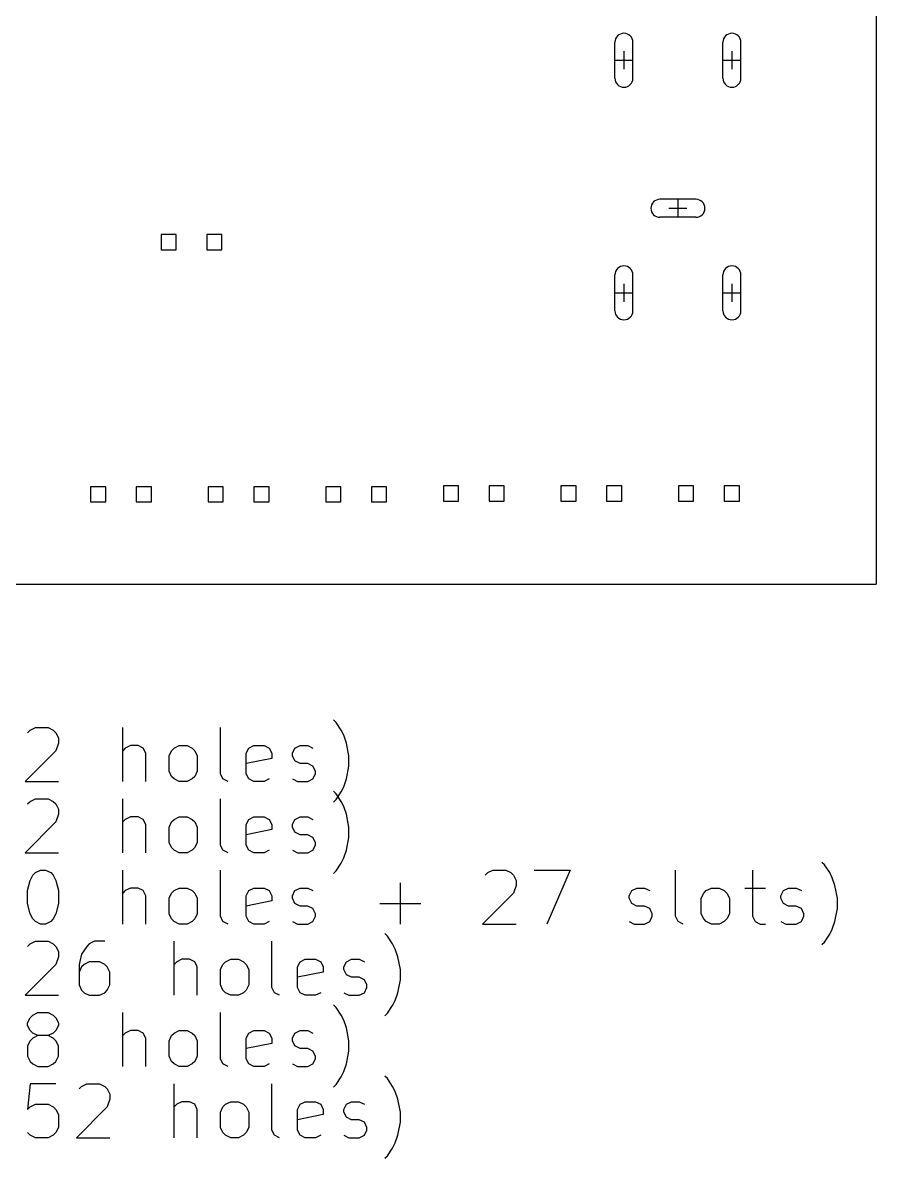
# Model space of a CAD drawing. Extents: x -0.06 to 3.74, y -5 to 0.
# Drawn here: x 1.873 to 3.74, y -4.997 to -2.512 of the extents above; entities that cross this region are included whole.
import ezdxf

# ---------------------------------------------------------------- set-up
doc = ezdxf.new("R2010")
doc.units = 0
doc.header["$MEASUREMENT"] = 0
doc.layers.add('BLACK', color=7, linetype='CONTINUOUS')

msp = doc.modelspace()

# ---------------------------------------------------------------- linework, layer by layer
at = {"layer": 'BLACK', "linetype": 'CONTINUOUS'}
for p, q in [((3.74016, 0), (3.74016, -3.74016)), ((3.16831, -2.63332), (3.16831, -2.55458)), ((3.20769, -2.63332), (3.20769, -2.55458)), ((3.40454, -2.63332), (3.40454, -2.55458)), ((3.44391, -2.63332), (3.44391, -2.55458)), ((3.188, -2.57427), (3.188, -2.61364)), ((3.42422, -2.57427), (3.42422, -2.61364)), ((3.16831, -2.59395), (3.20769, -2.59395)), ((3.40454, -2.59395), (3.44391, -2.59395)), ((3.34548, -2.89824), (3.26674, -2.89824)), ((3.30611, -2.89824), (3.30611, -2.93761)), ((3.28643, -2.91792), (3.3258, -2.91792)), ((3.34548, -2.93761), (3.26674, -2.93761)), ((2.20856, -2.97544), (2.17544, -2.97544)), ((2.17544, -2.97544), (2.17544, -3.00856)), ((2.20856, -3.00856), (2.20856, -2.97544)), ((2.30856, -2.97544), (2.27544, -2.97544)), ((2.27544, -2.97544), (2.27544, -3.00856)), ((2.30856, -3.00856), (2.30856, -2.97544)), ((2.17544, -3.00856), (2.20856, -3.00856)), ((2.27544, -3.00856), (2.30856, -3.00856)), ((3.16831, -3.14233), (3.16831, -3.06359)), ((3.20769, -3.14233), (3.20769, -3.06359)), ((3.40454, -3.14233), (3.40454, -3.06359)), ((3.44391, -3.14233), (3.44391, -3.06359)), ((3.16831, -3.10296), (3.20769, -3.10296)), ((3.188, -3.08328), (3.188, -3.12265)), ((3.40454, -3.10296), (3.44391, -3.10296)), ((3.42422, -3.08328), (3.42422, -3.12265)), ((2.05436, -3.52744), (2.02123, -3.52744)), ((2.02123, -3.52744), (2.02123, -3.56056)), ((2.05436, -3.56056), (2.05436, -3.52744)), ((2.15436, -3.52744), (2.12123, -3.52744)), ((2.12123, -3.52744), (2.12123, -3.56056)), ((2.15436, -3.56056), (2.15436, -3.52744)), ((2.3116, -3.52744), (2.27847, -3.52744)), ((2.27847, -3.52744), (2.27847, -3.56056)), ((2.3116, -3.56056), (2.3116, -3.52744)), ((2.4116, -3.52744), (2.37847, -3.52744)), ((2.37847, -3.52744), (2.37847, -3.56056)), ((2.4116, -3.56056), (2.4116, -3.52744)), ((2.56884, -3.52744), (2.53571, -3.52744)), ((2.53571, -3.52744), (2.53571, -3.56056)), ((2.56884, -3.56056), (2.56884, -3.52744)), ((2.66884, -3.52744), (2.63571, -3.52744)), ((2.63571, -3.52744), (2.63571, -3.56056)), ((2.66884, -3.56056), (2.66884, -3.52744)), ((2.82608, -3.52544), (2.79296, -3.52544)), ((2.79296, -3.52544), (2.79296, -3.55856)), ((2.82608, -3.55856), (2.82608, -3.52544)), ((2.92608, -3.52544), (2.89296, -3.52544)), ((2.89296, -3.52544), (2.89296, -3.55856)), ((2.92608, -3.55856), (2.92608, -3.52544)), ((3.08332, -3.52544), (3.0502, -3.52544)), ((3.0502, -3.52544), (3.0502, -3.55856)), ((3.08332, -3.55856), (3.08332, -3.52544)), ((3.18332, -3.52544), (3.1502, -3.52544)), ((3.1502, -3.52544), (3.1502, -3.55856)), ((3.18332, -3.55856), (3.18332, -3.52544)), ((3.34056, -3.52544), (3.30744, -3.52544)), ((3.30744, -3.52544), (3.30744, -3.55856)), ((3.34056, -3.55856), (3.34056, -3.52544)), ((3.44056, -3.52544), (3.40744, -3.52544)), ((3.40744, -3.52544), (3.40744, -3.55856)), ((3.44056, -3.55856), (3.44056, -3.52544)), ((2.02123, -3.56056), (2.05436, -3.56056)), ((2.12123, -3.56056), (2.15436, -3.56056)), ((2.27847, -3.56056), (2.3116, -3.56056)), ((2.37847, -3.56056), (2.4116, -3.56056)), ((2.53571, -3.56056), (2.56884, -3.56056)), ((2.63571, -3.56056), (2.66884, -3.56056)), ((2.79296, -3.55856), (2.82608, -3.55856)), ((2.89296, -3.55856), (2.92608, -3.55856)), ((3.0502, -3.55856), (3.08332, -3.55856)), ((3.1502, -3.55856), (3.18332, -3.55856)), ((3.30744, -3.55856), (3.34056, -3.55856)), ((3.40744, -3.55856), (3.44056, -3.55856)), ((0, -3.74016), (3.74016, -3.74016)), ((2.55835, -4.04317), (2.55273, -4.03754)), ((2.5696, -4.06004), (2.55835, -4.04317)), ((1.88344, -4.06566), (1.88906, -4.06004)), ((1.88906, -4.06004), (1.90031, -4.05442)), ((1.90031, -4.05442), (1.92843, -4.05442)), ((1.92843, -4.05442), (1.93968, -4.06004)), ((1.93968, -4.06004), (1.9453, -4.06566)), ((1.9453, -4.06566), (1.95093, -4.07691)), ((2.09154, -4.17253), (2.09154, -4.05442)), ((2.30526, -4.15565), (2.30526, -4.05442)), ((2.57522, -4.07129), (2.5696, -4.06004)), ((2.58085, -4.08816), (2.57522, -4.07129)), ((1.95093, -4.08816), (1.9453, -4.10503)), ((1.95093, -4.07691), (1.95093, -4.08816)), ((2.09716, -4.09941), (2.09154, -4.10503)), ((2.10841, -4.09379), (2.09716, -4.09941)), ((2.12528, -4.09379), (2.10841, -4.09379)), ((2.13653, -4.09941), (2.12528, -4.09379)), ((2.14215, -4.11066), (2.13653, -4.09941)), ((2.1984, -4.10503), (2.20402, -4.09941)), ((2.20402, -4.09941), (2.21527, -4.09379)), ((2.21527, -4.09379), (2.23214, -4.09379)), ((2.23214, -4.09379), (2.24339, -4.09941)), ((2.24339, -4.09941), (2.24902, -4.10503)), ((2.3615, -4.11066), (2.36713, -4.09941)), ((2.36713, -4.09941), (2.37837, -4.09379)), ((2.37837, -4.09379), (2.40087, -4.09379)), ((2.40087, -4.09379), (2.41212, -4.09941)), ((2.41212, -4.09941), (2.41774, -4.11066)), ((2.46274, -4.11066), (2.46836, -4.09941)), ((2.46836, -4.09941), (2.47961, -4.09379)), ((2.47961, -4.09379), (2.49648, -4.09379)), ((2.49648, -4.09379), (2.50773, -4.09941)), ((2.58647, -4.11628), (2.58085, -4.08816)), ((1.9453, -4.10503), (1.87781, -4.17253)), ((2.14215, -4.17253), (2.14215, -4.11066)), ((2.19277, -4.11628), (2.1984, -4.10503)), ((2.19277, -4.15003), (2.19277, -4.11628)), ((2.24902, -4.10503), (2.25464, -4.11628)), ((2.25464, -4.11628), (2.25464, -4.15003)), ((2.3615, -4.15565), (2.3615, -4.11066)), ((2.41774, -4.12191), (2.3615, -4.13316)), ((2.41774, -4.11066), (2.41774, -4.12191)), ((2.46274, -4.11628), (2.46274, -4.11066)), ((2.46836, -4.12753), (2.46274, -4.11628)), ((2.58647, -4.13878), (2.58647, -4.11628)), ((2.1984, -4.16128), (2.19277, -4.15003)), ((2.25464, -4.15003), (2.24902, -4.16128)), ((2.47961, -4.13316), (2.46836, -4.12753)), ((2.49648, -4.13316), (2.47961, -4.13316)), ((2.50773, -4.13878), (2.49648, -4.13316)), ((2.51336, -4.15003), (2.50773, -4.13878)), ((2.51336, -4.15565), (2.51336, -4.15003)), ((2.58085, -4.1669), (2.58647, -4.13878)), ((1.87781, -4.17253), (1.95093, -4.17253)), ((2.20402, -4.1669), (2.1984, -4.16128)), ((2.21527, -4.17253), (2.20402, -4.1669)), ((2.23214, -4.17253), (2.21527, -4.17253)), ((2.24339, -4.1669), (2.23214, -4.17253)), ((2.24902, -4.16128), (2.24339, -4.1669)), ((2.31088, -4.1669), (2.30526, -4.15565)), ((2.32213, -4.17253), (2.31088, -4.1669)), ((2.36713, -4.1669), (2.3615, -4.15565)), ((2.37837, -4.17253), (2.36713, -4.1669)), ((2.40087, -4.17253), (2.37837, -4.17253)), ((2.41212, -4.1669), (2.40087, -4.17253)), ((2.46274, -4.1669), (2.47399, -4.17253)), ((2.47399, -4.17253), (2.49648, -4.17253)), ((2.49648, -4.17253), (2.50773, -4.1669)), ((2.50773, -4.1669), (2.51336, -4.15565)), ((2.57522, -4.18377), (2.58085, -4.1669)), ((2.55835, -4.19907), (2.55273, -4.19345)), ((2.55835, -4.2119), (2.5696, -4.19502)), ((2.5696, -4.21594), (2.55835, -4.19907)), ((2.5696, -4.19502), (2.57522, -4.18377)), ((1.88344, -4.22157), (1.88906, -4.21594)), ((1.88906, -4.21594), (1.90031, -4.21032)), ((1.90031, -4.21032), (1.92843, -4.21032)), ((1.92843, -4.21032), (1.93968, -4.21594)), ((1.93968, -4.21594), (1.9453, -4.22157)), ((1.9453, -4.22157), (1.95093, -4.23282)), ((2.09154, -4.32843), (2.09154, -4.21032)), ((2.30526, -4.31156), (2.30526, -4.21032)), ((2.55273, -4.21752), (2.55835, -4.2119)), ((2.57522, -4.22719), (2.5696, -4.21594)), ((1.95093, -4.24407), (1.9453, -4.26094)), ((1.95093, -4.23282), (1.95093, -4.24407)), ((2.10841, -4.24969), (2.09716, -4.25531)), ((2.12528, -4.24969), (2.10841, -4.24969)), ((2.13653, -4.25531), (2.12528, -4.24969)), ((2.20402, -4.25531), (2.21527, -4.24969)), ((2.21527, -4.24969), (2.23214, -4.24969)), ((2.23214, -4.24969), (2.24339, -4.25531)), ((2.36713, -4.25531), (2.37837, -4.24969)), ((2.37837, -4.24969), (2.40087, -4.24969)), ((2.40087, -4.24969), (2.41212, -4.25531)), ((2.46836, -4.25531), (2.47961, -4.24969)), ((2.47961, -4.24969), (2.49648, -4.24969)), ((2.49648, -4.24969), (2.50773, -4.25531)), ((2.58085, -4.24407), (2.57522, -4.22719)), ((2.58647, -4.27219), (2.58085, -4.24407)), ((1.9453, -4.26094), (1.87781, -4.32843)), ((2.09716, -4.25531), (2.09154, -4.26094)), ((2.14215, -4.26656), (2.13653, -4.25531)), ((2.14215, -4.32843), (2.14215, -4.26656)), ((2.19277, -4.27219), (2.1984, -4.26094)), ((2.19277, -4.30593), (2.19277, -4.27219)), ((2.1984, -4.26094), (2.20402, -4.25531)), ((2.24339, -4.25531), (2.24902, -4.26094)), ((2.24902, -4.26094), (2.25464, -4.27219)), ((2.25464, -4.27219), (2.25464, -4.30593)), ((2.3615, -4.26656), (2.36713, -4.25531)), ((2.3615, -4.31156), (2.3615, -4.26656)), ((2.41212, -4.25531), (2.41774, -4.26656)), ((2.41774, -4.26656), (2.41774, -4.27781)), ((2.46274, -4.26656), (2.46836, -4.25531)), ((2.46274, -4.27219), (2.46274, -4.26656)), ((2.46836, -4.28344), (2.46274, -4.27219)), ((2.58647, -4.29469), (2.58647, -4.27219)), ((2.41774, -4.27781), (2.3615, -4.28906)), ((2.47961, -4.28906), (2.46836, -4.28344)), ((2.49648, -4.28906), (2.47961, -4.28906)), ((2.50773, -4.29469), (2.49648, -4.28906)), ((2.51336, -4.30593), (2.50773, -4.29469)), ((2.58085, -4.32281), (2.58647, -4.29469)), ((2.1984, -4.31718), (2.19277, -4.30593)), ((2.20402, -4.32281), (2.1984, -4.31718)), ((2.21527, -4.32843), (2.20402, -4.32281)), ((2.24339, -4.32281), (2.23214, -4.32843)), ((2.24902, -4.31718), (2.24339, -4.32281)), ((2.25464, -4.30593), (2.24902, -4.31718)), ((2.31088, -4.32281), (2.30526, -4.31156)), ((2.32213, -4.32843), (2.31088, -4.32281)), ((2.36713, -4.32281), (2.3615, -4.31156)), ((2.37837, -4.32843), (2.36713, -4.32281)), ((2.41212, -4.32281), (2.40087, -4.32843)), ((2.46274, -4.32281), (2.47399, -4.32843)), ((2.49648, -4.32843), (2.50773, -4.32281)), ((2.50773, -4.32281), (2.51336, -4.31156)), ((2.51336, -4.31156), (2.51336, -4.30593)), ((2.57522, -4.33968), (2.58085, -4.32281)), ((1.87781, -4.32843), (1.95093, -4.32843)), ((2.23214, -4.32843), (2.21527, -4.32843)), ((2.40087, -4.32843), (2.37837, -4.32843)), ((2.47399, -4.32843), (2.49648, -4.32843)), ((2.5696, -4.35093), (2.57522, -4.33968)), ((3.62697, -4.35498), (3.62134, -4.34935)), ((1.89468, -4.37747), (1.90031, -4.37185)), ((1.90031, -4.37185), (1.91156, -4.36623)), ((1.91156, -4.36623), (1.92281, -4.36623)), ((1.92281, -4.36623), (1.93406, -4.37185)), ((1.93406, -4.37185), (1.93968, -4.37747)), ((2.09154, -4.48434), (2.09154, -4.36623)), ((2.30526, -4.46746), (2.30526, -4.36623)), ((2.55273, -4.37343), (2.55835, -4.3678)), ((2.55835, -4.3678), (2.5696, -4.35093)), ((2.88456, -4.37747), (2.89019, -4.37185)), ((2.89019, -4.37185), (2.90143, -4.36623)), ((2.90143, -4.36623), (2.92956, -4.36623)), ((2.92956, -4.36623), (2.9408, -4.37185)), ((2.9408, -4.37185), (2.94643, -4.37747)), ((2.99142, -4.36623), (3.07016, -4.36623)), ((3.07016, -4.36623), (3.01954, -4.48434)), ((3.30076, -4.46746), (3.30076, -4.36623)), ((3.46949, -4.36623), (3.46949, -4.46746)), ((3.63822, -4.37185), (3.62697, -4.35498)), ((3.64384, -4.3831), (3.63822, -4.37185)), ((1.88344, -4.41122), (1.88906, -4.38872)), ((1.88906, -4.38872), (1.89468, -4.37747)), ((1.93968, -4.37747), (1.9453, -4.38872)), ((1.9453, -4.38872), (1.95093, -4.41122)), ((2.69896, -4.48434), (2.69896, -4.39435)), ((2.94643, -4.37747), (2.95205, -4.38872)), ((2.95205, -4.38872), (2.95205, -4.39997)), ((3.64947, -4.39997), (3.64384, -4.3831)), ((1.88344, -4.43934), (1.88344, -4.41122)), ((1.95093, -4.41122), (1.95093, -4.43934)), ((2.09716, -4.41122), (2.09154, -4.41684)), ((2.10841, -4.4056), (2.09716, -4.41122)), ((2.12528, -4.4056), (2.10841, -4.4056)), ((2.13653, -4.41122), (2.12528, -4.4056)), ((2.14215, -4.42247), (2.13653, -4.41122)), ((2.14215, -4.48434), (2.14215, -4.42247)), ((2.19277, -4.42809), (2.1984, -4.41684)), ((2.1984, -4.41684), (2.20402, -4.41122)), ((2.20402, -4.41122), (2.21527, -4.4056)), ((2.21527, -4.4056), (2.23214, -4.4056)), ((2.23214, -4.4056), (2.24339, -4.41122)), ((2.24339, -4.41122), (2.24902, -4.41684)), ((2.24902, -4.41684), (2.25464, -4.42809)), ((2.3615, -4.42247), (2.36713, -4.41122)), ((2.3615, -4.46746), (2.3615, -4.42247)), ((2.36713, -4.41122), (2.37837, -4.4056)), ((2.37837, -4.4056), (2.40087, -4.4056)), ((2.40087, -4.4056), (2.41212, -4.41122)), ((2.41212, -4.41122), (2.41774, -4.42247)), ((2.41774, -4.42247), (2.41774, -4.43372)), ((2.46274, -4.42247), (2.46836, -4.41122)), ((2.46274, -4.42809), (2.46274, -4.42247)), ((2.46836, -4.41122), (2.47961, -4.4056)), ((2.47961, -4.4056), (2.49648, -4.4056)), ((2.49648, -4.4056), (2.50773, -4.41122)), ((2.94643, -4.41684), (2.87894, -4.48434)), ((2.95205, -4.39997), (2.94643, -4.41684)), ((3.19952, -4.42247), (3.20515, -4.41122)), ((3.19952, -4.42809), (3.19952, -4.42247)), ((3.20515, -4.41122), (3.21639, -4.4056)), ((3.21639, -4.4056), (3.23327, -4.4056)), ((3.23327, -4.4056), (3.24452, -4.41122)), ((3.357, -4.42809), (3.36263, -4.41684)), ((3.36263, -4.41684), (3.36825, -4.41122)), ((3.36825, -4.41122), (3.3795, -4.4056)), ((3.3795, -4.4056), (3.39637, -4.4056)), ((3.39637, -4.4056), (3.40762, -4.41122)), ((3.40762, -4.41122), (3.41325, -4.41684)), ((3.41325, -4.41684), (3.41887, -4.42809)), ((3.45262, -4.4056), (3.49761, -4.4056)), ((3.53136, -4.42247), (3.53698, -4.41122)), ((3.53136, -4.42809), (3.53136, -4.42247)), ((3.53698, -4.41122), (3.54823, -4.4056)), ((3.54823, -4.4056), (3.5651, -4.4056)), ((3.5651, -4.4056), (3.57635, -4.41122)), ((3.65509, -4.42809), (3.64947, -4.39997)), ((1.88906, -4.46184), (1.88344, -4.43934)), ((1.95093, -4.43934), (1.9453, -4.46184)), ((2.19277, -4.46184), (2.19277, -4.42809)), ((2.25464, -4.42809), (2.25464, -4.46184)), ((2.41774, -4.43372), (2.3615, -4.44497)), ((2.46836, -4.43934), (2.46274, -4.42809)), ((2.47961, -4.44497), (2.46836, -4.43934)), ((2.49648, -4.44497), (2.47961, -4.44497)), ((2.50773, -4.45059), (2.49648, -4.44497)), ((2.65397, -4.43934), (2.74395, -4.43934)), ((3.20515, -4.43934), (3.19952, -4.42809)), ((3.21639, -4.44497), (3.20515, -4.43934)), ((3.23327, -4.44497), (3.21639, -4.44497)), ((3.24452, -4.45059), (3.23327, -4.44497)), ((3.357, -4.46184), (3.357, -4.42809)), ((3.41887, -4.42809), (3.41887, -4.46184)), ((3.53698, -4.43934), (3.53136, -4.42809)), ((3.54823, -4.44497), (3.53698, -4.43934)), ((3.5651, -4.44497), (3.54823, -4.44497)), ((3.57635, -4.45059), (3.5651, -4.44497)), ((3.65509, -4.45059), (3.65509, -4.42809)), ((1.89468, -4.47309), (1.88906, -4.46184)), ((1.90031, -4.47871), (1.89468, -4.47309)), ((1.93968, -4.47309), (1.93406, -4.47871)), ((1.9453, -4.46184), (1.93968, -4.47309)), ((2.1984, -4.47309), (2.19277, -4.46184)), ((2.20402, -4.47871), (2.1984, -4.47309)), ((2.24902, -4.47309), (2.24339, -4.47871)), ((2.25464, -4.46184), (2.24902, -4.47309)), ((2.31088, -4.47871), (2.30526, -4.46746)), ((2.36713, -4.47871), (2.3615, -4.46746)), ((2.51336, -4.46184), (2.50773, -4.45059)), ((2.50773, -4.47871), (2.51336, -4.46746)), ((2.51336, -4.46746), (2.51336, -4.46184)), ((3.25014, -4.46184), (3.24452, -4.45059)), ((3.24452, -4.47871), (3.25014, -4.46746)), ((3.25014, -4.46746), (3.25014, -4.46184)), ((3.30638, -4.47871), (3.30076, -4.46746)), ((3.36263, -4.47309), (3.357, -4.46184)), ((3.36825, -4.47871), (3.36263, -4.47309)), ((3.41325, -4.47309), (3.40762, -4.47871)), ((3.41887, -4.46184), (3.41325, -4.47309)), ((3.46949, -4.46746), (3.47511, -4.47871)), ((3.58197, -4.46184), (3.57635, -4.45059)), ((3.57635, -4.47871), (3.58197, -4.46746)), ((3.58197, -4.46746), (3.58197, -4.46184)), ((3.64947, -4.47871), (3.65509, -4.45059)), ((1.91156, -4.48434), (1.90031, -4.47871)), ((1.92281, -4.48434), (1.91156, -4.48434)), ((1.93406, -4.47871), (1.92281, -4.48434)), ((2.21527, -4.48434), (2.20402, -4.47871)), ((2.23214, -4.48434), (2.21527, -4.48434)), ((2.24339, -4.47871), (2.23214, -4.48434)), ((2.32213, -4.48434), (2.31088, -4.47871)), ((2.37837, -4.48434), (2.36713, -4.47871)), ((2.40087, -4.48434), (2.37837, -4.48434)), ((2.41212, -4.47871), (2.40087, -4.48434)), ((2.46274, -4.47871), (2.47399, -4.48434)), ((2.47399, -4.48434), (2.49648, -4.48434)), ((2.49648, -4.48434), (2.50773, -4.47871)), ((2.87894, -4.48434), (2.95205, -4.48434)), ((3.19952, -4.47871), (3.21077, -4.48434)), ((3.21077, -4.48434), (3.23327, -4.48434)), ((3.23327, -4.48434), (3.24452, -4.47871)), ((3.31763, -4.48434), (3.30638, -4.47871)), ((3.3795, -4.48434), (3.36825, -4.47871)), ((3.39637, -4.48434), (3.3795, -4.48434)), ((3.40762, -4.47871), (3.39637, -4.48434)), ((3.47511, -4.47871), (3.48636, -4.48434)), ((3.48636, -4.48434), (3.49761, -4.48434)), ((3.53136, -4.47871), (3.5426, -4.48434)), ((3.5426, -4.48434), (3.5651, -4.48434)), ((3.5651, -4.48434), (3.57635, -4.47871)), ((3.63822, -4.50683), (3.64384, -4.49558)), ((3.64384, -4.49558), (3.64947, -4.47871)), ((1.88906, -4.52776), (1.90031, -4.52213)), ((1.90031, -4.52213), (1.92843, -4.52213)), ((1.92843, -4.52213), (1.93968, -4.52776)), ((2.02967, -4.52213), (2.01842, -4.52776)), ((2.05217, -4.52213), (2.02967, -4.52213)), ((2.20402, -4.64024), (2.20402, -4.52213)), ((2.41774, -4.62337), (2.41774, -4.52213)), ((2.67084, -4.51088), (2.66521, -4.50526)), ((2.68209, -4.52776), (2.67084, -4.51088)), ((3.62697, -4.52371), (3.63822, -4.50683)), ((1.88344, -4.53338), (1.88906, -4.52776)), ((1.93968, -4.52776), (1.9453, -4.53338)), ((1.9453, -4.53338), (1.95093, -4.54463)), ((1.95093, -4.54463), (1.95093, -4.55588)), ((2.0128, -4.53338), (2.00155, -4.55025)), ((2.01842, -4.52776), (2.0128, -4.53338)), ((2.68771, -4.539), (2.68209, -4.52776)), ((2.69334, -4.55588), (2.68771, -4.539)), ((3.62134, -4.52933), (3.62697, -4.52371)), ((1.9453, -4.57275), (1.87781, -4.64024)), ((1.95093, -4.55588), (1.9453, -4.57275)), ((2.00155, -4.55025), (1.99592, -4.57275)), ((1.99592, -4.57275), (1.99592, -4.61774)), ((2.00717, -4.57275), (2.00155, -4.57837)), ((2.01842, -4.56713), (2.00717, -4.57275)), ((2.04092, -4.56713), (2.01842, -4.56713)), ((2.05217, -4.57275), (2.04092, -4.56713)), ((2.05779, -4.57837), (2.05217, -4.57275)), ((2.20965, -4.56713), (2.20402, -4.57275)), ((2.22089, -4.5615), (2.20965, -4.56713)), ((2.23777, -4.5615), (2.22089, -4.5615)), ((2.24902, -4.56713), (2.23777, -4.5615)), ((2.25464, -4.57837), (2.24902, -4.56713)), ((2.30526, -4.584), (2.31088, -4.57275)), ((2.31088, -4.57275), (2.31651, -4.56713)), ((2.31651, -4.56713), (2.32776, -4.5615)), ((2.32776, -4.5615), (2.34463, -4.5615)), ((2.34463, -4.5615), (2.35588, -4.56713)), ((2.35588, -4.56713), (2.3615, -4.57275)), ((2.3615, -4.57275), (2.36713, -4.584)), ((2.47399, -4.57837), (2.47961, -4.56713)), ((2.47961, -4.56713), (2.49086, -4.5615)), ((2.49086, -4.5615), (2.51336, -4.5615)), ((2.51336, -4.5615), (2.52461, -4.56713)), ((2.52461, -4.56713), (2.53023, -4.57837)), ((2.57522, -4.57837), (2.58085, -4.56713)), ((2.58085, -4.56713), (2.5921, -4.5615)), ((2.5921, -4.5615), (2.60897, -4.5615)), ((2.60897, -4.5615), (2.62022, -4.56713)), ((2.69896, -4.584), (2.69334, -4.55588)), ((2.00155, -4.57837), (1.99592, -4.58962)), ((2.06341, -4.58962), (2.05779, -4.57837)), ((2.06341, -4.61774), (2.06341, -4.58962)), ((2.25464, -4.64024), (2.25464, -4.57837)), ((2.30526, -4.61774), (2.30526, -4.584)), ((2.36713, -4.584), (2.36713, -4.61774)), ((2.47399, -4.62337), (2.47399, -4.57837)), ((2.53023, -4.58962), (2.47399, -4.60087)), ((2.53023, -4.57837), (2.53023, -4.58962)), ((2.57522, -4.584), (2.57522, -4.57837)), ((2.58085, -4.59525), (2.57522, -4.584)), ((2.5921, -4.60087), (2.58085, -4.59525)), ((2.69896, -4.6065), (2.69896, -4.584)), ((1.99592, -4.61774), (2.00155, -4.62899)), ((2.05779, -4.62899), (2.06341, -4.61774)), ((2.31088, -4.62899), (2.30526, -4.61774)), ((2.36713, -4.61774), (2.3615, -4.62899)), ((2.60897, -4.60087), (2.5921, -4.60087)), ((2.62022, -4.6065), (2.60897, -4.60087)), ((2.62584, -4.61774), (2.62022, -4.6065)), ((2.62584, -4.62337), (2.62584, -4.61774)), ((2.69334, -4.63462), (2.69896, -4.6065)), ((1.87781, -4.64024), (1.95093, -4.64024)), ((2.00155, -4.62899), (2.00717, -4.63462)), ((2.00717, -4.63462), (2.01842, -4.64024)), ((2.01842, -4.64024), (2.04092, -4.64024)), ((2.04092, -4.64024), (2.05217, -4.63462)), ((2.05217, -4.63462), (2.05779, -4.62899)), ((2.31651, -4.63462), (2.31088, -4.62899)), ((2.32776, -4.64024), (2.31651, -4.63462)), ((2.34463, -4.64024), (2.32776, -4.64024)), ((2.35588, -4.63462), (2.34463, -4.64024)), ((2.3615, -4.62899), (2.35588, -4.63462)), ((2.42337, -4.63462), (2.41774, -4.62337)), ((2.43462, -4.64024), (2.42337, -4.63462)), ((2.47961, -4.63462), (2.47399, -4.62337)), ((2.49086, -4.64024), (2.47961, -4.63462)), ((2.51336, -4.64024), (2.49086, -4.64024)), ((2.52461, -4.63462), (2.51336, -4.64024)), ((2.57522, -4.63462), (2.58647, -4.64024)), ((2.58647, -4.64024), (2.60897, -4.64024)), ((2.60897, -4.64024), (2.62022, -4.63462)), ((2.62022, -4.63462), (2.62584, -4.62337)), ((2.68771, -4.65149), (2.69334, -4.63462)), ((2.55835, -4.66679), (2.55273, -4.66116)), ((2.5696, -4.68366), (2.55835, -4.66679)), ((2.67084, -4.67961), (2.68209, -4.66274)), ((2.68209, -4.66274), (2.68771, -4.65149)), ((1.88344, -4.70053), (1.88906, -4.68929)), ((1.88906, -4.68929), (1.89468, -4.68366)), ((1.89468, -4.68366), (1.90593, -4.67804)), ((1.90593, -4.67804), (1.92843, -4.67804)), ((1.92843, -4.67804), (1.93968, -4.68366)), ((1.93968, -4.68366), (1.9453, -4.68929)), ((1.9453, -4.68929), (1.95093, -4.70053)), ((2.09154, -4.79615), (2.09154, -4.67804)), ((2.30526, -4.77927), (2.30526, -4.67804)), ((2.57522, -4.69491), (2.5696, -4.68366)), ((2.58085, -4.71178), (2.57522, -4.69491)), ((2.66521, -4.68524), (2.67084, -4.67961)), ((1.88344, -4.70616), (1.88344, -4.70053)), ((1.88906, -4.71741), (1.88344, -4.70616)), ((1.89468, -4.72303), (1.88906, -4.71741)), ((1.9453, -4.71741), (1.93968, -4.72303)), ((1.95093, -4.70616), (1.9453, -4.71741)), ((1.95093, -4.70053), (1.95093, -4.70616)), ((2.10841, -4.71741), (2.09716, -4.72303)), ((2.12528, -4.71741), (2.10841, -4.71741)), ((2.13653, -4.72303), (2.12528, -4.71741)), ((2.20402, -4.72303), (2.21527, -4.71741)), ((2.21527, -4.71741), (2.23214, -4.71741)), ((2.23214, -4.71741), (2.24339, -4.72303)), ((2.36713, -4.72303), (2.37837, -4.71741)), ((2.37837, -4.71741), (2.40087, -4.71741)), ((2.40087, -4.71741), (2.41212, -4.72303)), ((2.46836, -4.72303), (2.47961, -4.71741)), ((2.47961, -4.71741), (2.49648, -4.71741)), ((2.49648, -4.71741), (2.50773, -4.72303)), ((2.58647, -4.7399), (2.58085, -4.71178)), ((1.88906, -4.7399), (1.88344, -4.75115)), ((1.89468, -4.73428), (1.88906, -4.7399)), ((1.90593, -4.72866), (1.89468, -4.72303)), ((1.90593, -4.72866), (1.89468, -4.73428)), ((1.92843, -4.72866), (1.90593, -4.72866)), ((1.93968, -4.72303), (1.92843, -4.72866)), ((1.93968, -4.73428), (1.92843, -4.72866)), ((1.9453, -4.7399), (1.93968, -4.73428)), ((1.95093, -4.75115), (1.9453, -4.7399)), ((2.09716, -4.72303), (2.09154, -4.72866)), ((2.14215, -4.73428), (2.13653, -4.72303)), ((2.14215, -4.79615), (2.14215, -4.73428)), ((2.19277, -4.7399), (2.1984, -4.72866)), ((2.19277, -4.77365), (2.19277, -4.7399)), ((2.1984, -4.72866), (2.20402, -4.72303)), ((2.24339, -4.72303), (2.24902, -4.72866)), ((2.24902, -4.72866), (2.25464, -4.7399)), ((2.25464, -4.7399), (2.25464, -4.77365)), ((2.3615, -4.73428), (2.36713, -4.72303)), ((2.3615, -4.77927), (2.3615, -4.73428)), ((2.41774, -4.74553), (2.3615, -4.75678)), ((2.41212, -4.72303), (2.41774, -4.73428)), ((2.41774, -4.73428), (2.41774, -4.74553)), ((2.46274, -4.73428), (2.46836, -4.72303)), ((2.46274, -4.7399), (2.46274, -4.73428)), ((2.46836, -4.75115), (2.46274, -4.7399)), ((2.58647, -4.7624), (2.58647, -4.7399)), ((1.88344, -4.75115), (1.88344, -4.77365)), ((1.95093, -4.77365), (1.95093, -4.75115)), ((2.47961, -4.75678), (2.46836, -4.75115)), ((2.49648, -4.75678), (2.47961, -4.75678)), ((2.50773, -4.7624), (2.49648, -4.75678)), ((2.51336, -4.77365), (2.50773, -4.7624)), ((2.58085, -4.79052), (2.58647, -4.7624)), ((1.88344, -4.77365), (1.88906, -4.7849)), ((1.88906, -4.7849), (1.89468, -4.79052)), ((1.89468, -4.79052), (1.90593, -4.79615)), ((1.90593, -4.79615), (1.92843, -4.79615)), ((1.92843, -4.79615), (1.93968, -4.79052)), ((1.93968, -4.79052), (1.9453, -4.7849)), ((1.9453, -4.7849), (1.95093, -4.77365)), ((2.1984, -4.7849), (2.19277, -4.77365)), ((2.20402, -4.79052), (2.1984, -4.7849)), ((2.21527, -4.79615), (2.20402, -4.79052)), ((2.23214, -4.79615), (2.21527, -4.79615)), ((2.24339, -4.79052), (2.23214, -4.79615)), ((2.24902, -4.7849), (2.24339, -4.79052)), ((2.25464, -4.77365), (2.24902, -4.7849)), ((2.31088, -4.79052), (2.30526, -4.77927)), ((2.32213, -4.79615), (2.31088, -4.79052)), ((2.36713, -4.79052), (2.3615, -4.77927)), ((2.37837, -4.79615), (2.36713, -4.79052)), ((2.40087, -4.79615), (2.37837, -4.79615)), ((2.41212, -4.79052), (2.40087, -4.79615)), ((2.46274, -4.79052), (2.47399, -4.79615)), ((2.47399, -4.79615), (2.49648, -4.79615)), ((2.49648, -4.79615), (2.50773, -4.79052)), ((2.50773, -4.79052), (2.51336, -4.77927)), ((2.51336, -4.77927), (2.51336, -4.77365)), ((2.57522, -4.8074), (2.58085, -4.79052)), ((2.55835, -4.83552), (2.5696, -4.81864)), ((2.5696, -4.81864), (2.57522, -4.8074)), ((2.67084, -4.82269), (2.66521, -4.81707)), ((1.88906, -4.83394), (1.88344, -4.89019)), ((1.9453, -4.83394), (1.88906, -4.83394)), ((1.99592, -4.84519), (2.00155, -4.83957)), ((2.00155, -4.83957), (2.0128, -4.83394)), ((2.0128, -4.83394), (2.04092, -4.83394)), ((2.04092, -4.83394), (2.05217, -4.83957)), ((2.05217, -4.83957), (2.05779, -4.84519)), ((2.05779, -4.84519), (2.06341, -4.85644)), ((2.20402, -4.95205), (2.20402, -4.83394)), ((2.41774, -4.93518), (2.41774, -4.83394)), ((2.55273, -4.84114), (2.55835, -4.83552)), ((2.68209, -4.83957), (2.67084, -4.82269)), ((2.68771, -4.85082), (2.68209, -4.83957)), ((2.06341, -4.86769), (2.05779, -4.88456)), ((2.06341, -4.85644), (2.06341, -4.86769)), ((2.69334, -4.86769), (2.68771, -4.85082)), ((2.69896, -4.89581), (2.69334, -4.86769)), ((1.88344, -4.89019), (1.88906, -4.88456)), ((1.88906, -4.88456), (1.90031, -4.87894)), ((1.90031, -4.87894), (1.92843, -4.87894)), ((1.92843, -4.87894), (1.93968, -4.88456)), ((1.93968, -4.88456), (1.9453, -4.89019)), ((1.9453, -4.89019), (1.95093, -4.90143)), ((2.05779, -4.88456), (1.9903, -4.95205)), ((2.20965, -4.87894), (2.20402, -4.88456)), ((2.22089, -4.87331), (2.20965, -4.87894)), ((2.23777, -4.87331), (2.22089, -4.87331)), ((2.24902, -4.87894), (2.23777, -4.87331)), ((2.25464, -4.89019), (2.24902, -4.87894)), ((2.25464, -4.95205), (2.25464, -4.89019)), ((2.30526, -4.89581), (2.31088, -4.88456)), ((2.30526, -4.92956), (2.30526, -4.89581)), ((2.31088, -4.88456), (2.31651, -4.87894)), ((2.31651, -4.87894), (2.32776, -4.87331)), ((2.32776, -4.87331), (2.34463, -4.87331)), ((2.34463, -4.87331), (2.35588, -4.87894)), ((2.35588, -4.87894), (2.3615, -4.88456)), ((2.3615, -4.88456), (2.36713, -4.89581)), ((2.36713, -4.89581), (2.36713, -4.92956)), ((2.47399, -4.89019), (2.47961, -4.87894)), ((2.47399, -4.93518), (2.47399, -4.89019)), ((2.47961, -4.87894), (2.49086, -4.87331)), ((2.49086, -4.87331), (2.51336, -4.87331)), ((2.51336, -4.87331), (2.52461, -4.87894)), ((2.52461, -4.87894), (2.53023, -4.89019)), ((2.53023, -4.89019), (2.53023, -4.90143)), ((2.57522, -4.89019), (2.58085, -4.87894)), ((2.57522, -4.89581), (2.57522, -4.89019)), ((2.58085, -4.90706), (2.57522, -4.89581)), ((2.58085, -4.87894), (2.5921, -4.87331)), ((2.5921, -4.87331), (2.60897, -4.87331)), ((2.60897, -4.87331), (2.62022, -4.87894)), ((2.69896, -4.91831), (2.69896, -4.89581)), ((1.95093, -4.90143), (1.95093, -4.92956)), ((2.53023, -4.90143), (2.47399, -4.91268)), ((2.5921, -4.91268), (2.58085, -4.90706)), ((2.60897, -4.91268), (2.5921, -4.91268)), ((2.62022, -4.91831), (2.60897, -4.91268)), ((2.62584, -4.92956), (2.62022, -4.91831)), ((2.69334, -4.94643), (2.69896, -4.91831)), ((1.88906, -4.94643), (1.88344, -4.9408)), ((1.9453, -4.9408), (1.93968, -4.94643)), ((1.95093, -4.92956), (1.9453, -4.9408)), ((2.31088, -4.9408), (2.30526, -4.92956)), ((2.31651, -4.94643), (2.31088, -4.9408)), ((2.3615, -4.9408), (2.35588, -4.94643)), ((2.36713, -4.92956), (2.3615, -4.9408)), ((2.42337, -4.94643), (2.41774, -4.93518)), ((2.47961, -4.94643), (2.47399, -4.93518)), ((2.62022, -4.94643), (2.62584, -4.93518)), ((2.62584, -4.93518), (2.62584, -4.92956)), ((1.90031, -4.95205), (1.88906, -4.94643)), ((1.92843, -4.95205), (1.90031, -4.95205)), ((1.93968, -4.94643), (1.92843, -4.95205)), ((1.9903, -4.95205), (2.06341, -4.95205)), ((2.32776, -4.95205), (2.31651, -4.94643)), ((2.34463, -4.95205), (2.32776, -4.95205)), ((2.35588, -4.94643), (2.34463, -4.95205)), ((2.43462, -4.95205), (2.42337, -4.94643)), ((2.49086, -4.95205), (2.47961, -4.94643)), ((2.51336, -4.95205), (2.49086, -4.95205)), ((2.52461, -4.94643), (2.51336, -4.95205)), ((2.57522, -4.94643), (2.58647, -4.95205)), ((2.58647, -4.95205), (2.60897, -4.95205)), ((2.60897, -4.95205), (2.62022, -4.94643)), ((2.68209, -4.97455), (2.68771, -4.9633)), ((2.68771, -4.9633), (2.69334, -4.94643)), ((2.66521, -4.99705), (2.67084, -4.99142)), ((2.67084, -4.99142), (2.68209, -4.97455))]:
    msp.add_line(p, q, dxfattribs=at)
at = {"layer": 'BLACK'}
for centre, start, end in [((3.188, -2.55458), 360, 540), ((3.42422, -2.55458), 360, 540), ((3.188, -2.63332), 180, 360), ((3.42422, -2.63332), 180, 360), ((3.26674, -2.91792), 450, 630), ((3.34548, -2.91792), 270, 450), ((3.188, -3.06359), 360, 540), ((3.42422, -3.06359), 360, 540), ((3.188, -3.14233), 180, 360), ((3.42422, -3.14233), 180, 360)]:
    msp.add_arc(centre, 0.019685, start, end, dxfattribs=at)

doc.saveas('drawing.dxf')
